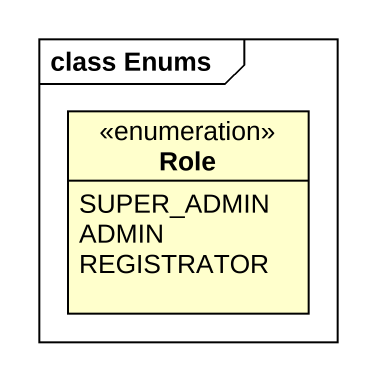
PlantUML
@startuml
mainframe class Enums
hide circle
hide empty members
enum Role {
  SUPER_ADMIN
  ADMIN
  REGISTRATOR
}
@enduml
